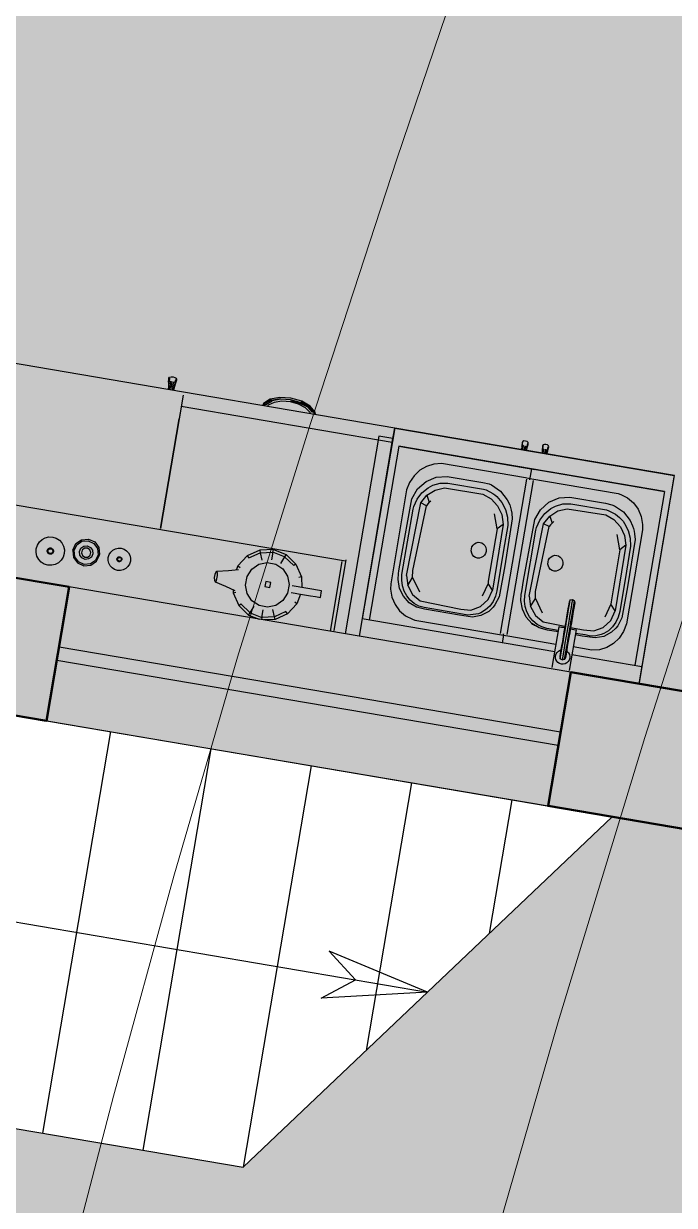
# Model space of a CAD drawing. Header units: millimetres. Extents: x 474337 to 1180020, y 4124662 to 4776603.
# Drawn here: x 772095 to 774013, y 4373816 to 4377299 of the extents above; entities that cross this region are included whole.
import ezdxf

# ---------------------------------------------------------------- set-up
doc = ezdxf.new("R2010")
doc.units = ezdxf.units.MM
doc.layers.add('(031) Горизонтали', color=42, linetype='Continuous')

# ---------------------------------------------------------------- blocks, each defined once
blk = doc.blocks.new('io87po8otjtrio')
at = {"color": 7, "lineweight": 50}
for p, q in [((5660452.5, 906416), (5664309.3, 900574)), ((5663011.3, 901814.2), (5663975.5, 900353.6)), ((5663975.5, 900353.6), (5664309.3, 900574)), ((5664802, 899101.8), (5665135.8, 899322.2)), ((5665135.8, 899322.2), (5666182.5, 897736.8)), ((5664802, 899101.8), (5665628.3, 897850.2))]:
    blk.add_line(p, q, dxfattribs=at)
at = {"color": 7}
for p, q in [((5663268, 904330), (5665747.3, 900574.6)), ((5662796, 903955.6), (5665494.3, 899868.4)), ((5664415, 900414), (5665416.7, 901075.3)), ((5664580.3, 900163.6), (5665582, 900825)), ((5664745.6, 899913.3), (5665747.3, 900574.6)), ((5665241.4, 899162.2), (5665747.3, 900574.6)), ((5664910.9, 899662.9), (5665578.6, 900103.8)), ((5665076.1, 899412.6), (5665410, 899633)), ((5665135.8, 899322.2), (5664802, 899101.8))]:
    blk.add_line(p, q, dxfattribs=at)
for p, q in [((5664309.3, 900574), (5665135.8, 899322.2)), ((5664234.9, 899577.5), (5663655, 900455.8)), ((5664124.6, 900452.1), (5664951, 899200.3)), ((5664158, 900474.1), (5664984.4, 899222.3)), ((5663818.7, 900380.6), (5663815.2, 900370.4)), ((5663824.7, 900389.6), (5663818.7, 900380.6)), ((5663833.2, 900397), (5663824.7, 900389.6)), ((5663843.4, 900401.9), (5663833.2, 900397)), ((5663854.1, 900403.9), (5663843.4, 900401.9)), ((5663864.8, 900403.1), (5663854.1, 900403.9)), ((5663874.9, 900399.6), (5663864.8, 900403.1)), ((5663884, 900393.6), (5663874.9, 900399.6)), ((5663891.4, 900385.1), (5663884, 900393.6)), ((5663896.3, 900375), (5663891.4, 900385.1)), ((5663815.2, 900370.4), (5663814.4, 900359.7)), ((5663814.4, 900359.7), (5663816.4, 900349)), ((5663816.4, 900349), (5663821.3, 900338.8)), ((5663847.3, 900363.8), (5663847.1, 900361.5)), ((5663847.1, 900361.5), (5663847.5, 900359.1)), ((5663848, 900366.1), (5663847.3, 900363.8)), ((5663847.5, 900359.1), (5663848.6, 900356.9)), ((5663848, 900363.7), (5663847.8, 900361.5)), ((5663847.8, 900361.5), (5663848.2, 900359.3)), ((5663849.4, 900368.1), (5663848, 900366.1)), ((5663848.7, 900365.7), (5663848, 900363.7)), ((5663848.2, 900359.3), (5663849.2, 900357.3)), ((5663848.6, 900356.9), (5663850.3, 900355)), ((5663849.9, 900367.6), (5663848.7, 900365.7)), ((5663849.2, 900357.3), (5663850.7, 900355.5)), ((5663851.3, 900369.7), (5663849.4, 900368.1)), ((5663849.7, 900363), (5663849.5, 900361.2)), ((5663849.5, 900361.2), (5663849.9, 900359.5)), ((5663850.3, 900364.7), (5663849.7, 900363)), ((5663851.7, 900369.1), (5663849.9, 900367.6)), ((5663849.9, 900359.5), (5663850.7, 900357.8)), ((5663851.3, 900366.3), (5663850.3, 900364.7)), ((5663850.3, 900355), (5663852.3, 900353.7)), ((5663850.7, 900357.8), (5663851.9, 900356.3)), ((5663850.7, 900355.5), (5663852.6, 900354.3)), ((5663853.5, 900370.8), (5663851.3, 900369.7)), ((5663852.7, 900367.5), (5663851.3, 900366.3)), ((5663853.7, 900370.1), (5663851.7, 900369.1)), ((5663851.9, 900356.3), (5663853.5, 900355.3)), ((5663852.3, 900353.7), (5663854.5, 900352.9)), ((5663852.6, 900354.3), (5663854.6, 900353.6)), ((5663854.4, 900368.3), (5663852.7, 900367.5)), ((5663855.9, 900371.2), (5663853.5, 900370.8)), ((5663853.5, 900355.3), (5663855.2, 900354.7)), ((5663855.9, 900370.5), (5663853.7, 900370.1)), ((5663856.2, 900368.7), (5663854.4, 900368.3)), ((5663854.5, 900352.9), (5663856.9, 900352.7)), ((5663854.6, 900353.6), (5663856.8, 900353.4)), ((5663855.2, 900354.7), (5663857, 900354.6)), ((5663858.2, 900371), (5663855.9, 900371.2)), ((5663858.1, 900370.3), (5663855.9, 900370.5)), ((5663858, 900368.5), (5663856.2, 900368.7)), ((5663856.8, 900353.4), (5663859, 900353.8)), ((5663856.9, 900352.7), (5663859.2, 900353.1)), ((5663857, 900354.6), (5663858.8, 900354.9)), ((5663859.7, 900367.9), (5663858, 900368.5)), ((5663860.1, 900369.6), (5663858.1, 900370.3)), ((5663860.5, 900370.3), (5663858.2, 900371)), ((5663858.8, 900354.9), (5663860.5, 900355.8)), ((5663859, 900353.8), (5663861.1, 900354.8)), ((5663859.2, 900353.1), (5663861.5, 900354.2)), ((5663861.2, 900366.9), (5663859.7, 900367.9)), ((5663862, 900368.4), (5663860.1, 900369.6)), ((5663862.5, 900368.9), (5663860.5, 900370.3)), ((5663860.5, 900355.8), (5663861.9, 900357)), ((5663861.1, 900354.8), (5663862.8, 900356.3)), ((5663862.5, 900365.5), (5663861.2, 900366.9)), ((5663861.5, 900354.2), (5663863.3, 900355.9)), ((5663861.9, 900357), (5663862.9, 900358.5)), ((5663863.5, 900366.7), (5663862, 900368.4)), ((5663864.1, 900367.1), (5663862.5, 900368.9)), ((5663863.3, 900363.8), (5663862.5, 900365.5)), ((5663862.8, 900356.3), (5663864, 900358.2)), ((5663862.9, 900358.5), (5663863.5, 900360.2)), ((5663863.6, 900362), (5663863.3, 900363.8)), ((5663863.3, 900355.9), (5663864.7, 900357.9)), ((5663864.5, 900364.6), (5663863.5, 900366.7)), ((5663863.5, 900360.2), (5663863.6, 900362)), ((5663864, 900358.2), (5663864.7, 900360.3)), ((5663865.2, 900364.8), (5663864.1, 900367.1)), ((5663864.9, 900362.4), (5663864.5, 900364.6)), ((5663864.7, 900360.3), (5663864.9, 900362.4)), ((5663864.7, 900357.9), (5663865.4, 900360.1)), ((5663865.6, 900362.5), (5663865.2, 900364.8)), ((5663865.4, 900360.1), (5663865.6, 900362.5)), ((5663894, 900343.4), (5663897.5, 900353.5)), ((5663898.3, 900364.3), (5663896.3, 900375)), ((5663897.5, 900353.5), (5663898.3, 900364.3)), ((5664802, 899101.8), (5663975.5, 900353.6)), ((5663821.3, 900338.8), (5663828.7, 900330.4)), ((5663828.7, 900330.4), (5663837.8, 900324.3)), ((5663837.8, 900324.3), (5663848, 900320.8)), ((5663848, 900320.8), (5663858.7, 900320)), ((5663858.7, 900320), (5663869.4, 900322)), ((5663869.4, 900322), (5663879.5, 900326.9)), ((5663879.5, 900326.9), (5663888, 900334.3)), ((5663888, 900334.3), (5663894, 900343.4)), ((5663866.7, 900284), (5663862.7, 900264.3)), ((5663880.4, 900299.5), (5663866.7, 900284)), ((5663871.2, 900282.8), (5663867.6, 900265.1)), ((5663883.6, 900296.8), (5663871.2, 900282.8)), ((5663880.6, 900299.2), (5663880.4, 900299.5)), ((5663880.6, 900299.2), (5663881.4, 900300.1)), ((5663881.4, 900300.1), (5663901, 900306.6)), ((5663885.3, 900275.9), (5663883.2, 900265.9)), ((5663901.3, 900302.6), (5663883.6, 900296.8)), ((5663892.2, 900283.7), (5663885.3, 900275.9)), ((5663889.3, 900266.1), (5663891.4, 900274.5)), ((5663891.4, 900274.5), (5663898.1, 900280)), ((5663902.1, 900287), (5663892.2, 900283.7)), ((5663898.1, 900280), (5663906.7, 900280.5)), ((5663901, 900306.6), (5663920.7, 900302.6)), ((5663919, 900299), (5663901.3, 900302.6)), ((5663912.1, 900285), (5663902.1, 900287)), ((5663906.7, 900280.5), (5663914, 900275.9)), ((5663919.9, 900278.1), (5663912.1, 900285)), ((5663914, 900275.9), (5663917.2, 900267.8)), ((5663933, 900286.7), (5663919, 900299)), ((5663923.2, 900268.1), (5663919.9, 900278.1)), ((5663920.7, 900302.6), (5663936.3, 900288.9)), ((5663938.8, 900269), (5663933, 900286.7)), ((5663936.3, 900288.9), (5663942.8, 900269.2)), ((5663586.4, 899813.3), (5663296.4, 900252.5)), ((5663862.7, 900264.3), (5663869.2, 900244.7)), ((5663867.6, 900265.1), (5663873.5, 900247.4)), ((5663869.2, 900244.7), (5663884.7, 900231)), ((5663873.5, 900247.4), (5663887.4, 900235.1)), ((5663883.2, 900265.9), (5663886.5, 900256)), ((5663886.5, 900256), (5663894.4, 900249.1)), ((5663892.5, 900258.1), (5663889.3, 900266.1)), ((5663899.8, 900253.4), (5663892.5, 900258.1)), ((5663894.4, 900249.1), (5663904.3, 900247)), ((5663908.4, 900254), (5663899.8, 900253.4)), ((5663904.3, 900247), (5663914.2, 900250.3)), ((5663915, 900259.5), (5663908.4, 900254)), ((5663914.2, 900250.3), (5663921.2, 900258.2)), ((5663917.2, 900267.8), (5663915, 900259.5)), ((5663921.2, 900258.2), (5663923.2, 900268.1)), ((5663922.9, 900237.3), (5663935.2, 900251.2)), ((5663938.7, 900249.5), (5663925, 900234)), ((5663935.2, 900251.2), (5663938.8, 900269)), ((5663942.8, 900269.2), (5663938.7, 900249.5)), ((5663884.7, 900231), (5663904.4, 900226.9)), ((5663887.4, 900235.1), (5663905.2, 900231.4)), ((5663904.4, 900226.9), (5663924.1, 900233.4)), ((5663905.2, 900231.4), (5663922.9, 900237.3)), ((5663925, 900234), (5663923.9, 900233.6)), ((5663924.1, 900233.4), (5663923.9, 900233.6)), ((5663935.7, 900207.1), (5663931, 900200)), ((5663942.4, 900212.9), (5663935.7, 900207.1)), ((5663950.4, 900216.8), (5663942.4, 900212.9)), ((5663958.8, 900218.3), (5663950.4, 900216.8)), ((5663967.2, 900217.7), (5663958.8, 900218.3)), ((5663975.2, 900215), (5663967.2, 900217.7)), ((5663982.4, 900210.2), (5663975.2, 900215)), ((5663988.2, 900203.5), (5663982.4, 900210.2)), ((5663928.3, 900192), (5663927.6, 900183.5)), ((5663927.6, 900183.5), (5663929.2, 900175.1)), ((5663931, 900200), (5663928.3, 900192)), ((5663929.2, 900175.1), (5663933, 900167.1)), ((5663953.5, 900186.8), (5663953.3, 900184.9)), ((5663953.3, 900184.9), (5663953.7, 900183.1)), ((5663954.1, 900188.6), (5663953.5, 900186.8)), ((5663953.7, 900183.1), (5663954.5, 900181.3)), ((5663954, 900186.7), (5663953.9, 900185)), ((5663953.9, 900185), (5663954.2, 900183.2)), ((5663954.6, 900188.3), (5663954, 900186.7)), ((5663955.1, 900190.1), (5663954.1, 900188.6)), ((5663954.2, 900183.2), (5663955, 900181.6)), ((5663954.5, 900181.3), (5663955.8, 900179.8)), ((5663955.5, 900189.8), (5663954.6, 900188.3)), ((5663955, 900181.6), (5663956.2, 900180.3)), ((5663956.6, 900191.4), (5663955.1, 900190.1)), ((5663955.4, 900186.2), (5663955.2, 900184.8)), ((5663955.2, 900184.8), (5663955.5, 900183.3)), ((5663955.8, 900187.5), (5663955.4, 900186.2)), ((5663956.9, 900190.9), (5663955.5, 900189.8)), ((5663955.5, 900183.3), (5663956.2, 900182)), ((5663956.6, 900188.7), (5663955.8, 900187.5)), ((5663955.8, 900179.8), (5663957.4, 900178.8)), ((5663956.2, 900182), (5663957.1, 900180.9)), ((5663956.2, 900180.3), (5663957.6, 900179.3)), ((5663958.3, 900192.3), (5663956.6, 900191.4)), ((5663957.7, 900189.7), (5663956.6, 900188.7)), ((5663958.5, 900191.7), (5663956.9, 900190.9)), ((5663957.1, 900180.9), (5663958.3, 900180.1)), ((5663957.4, 900178.8), (5663959.1, 900178.2)), ((5663957.6, 900179.3), (5663959.3, 900178.7)), ((5663959.1, 900190.3), (5663957.7, 900189.7)), ((5663960.2, 900192.6), (5663958.3, 900192.3)), ((5663958.3, 900180.1), (5663959.7, 900179.6)), ((5663960.2, 900192), (5663958.5, 900191.7)), ((5663960.5, 900190.6), (5663959.1, 900190.3)), ((5663959.1, 900178.2), (5663961, 900178)), ((5663959.3, 900178.7), (5663961, 900178.6)), ((5663959.7, 900179.6), (5663961.1, 900179.5)), ((5663962.1, 900192.5), (5663960.2, 900192.6)), ((5663962, 900191.9), (5663960.2, 900192)), ((5663961.9, 900190.5), (5663960.5, 900190.6)), ((5663961, 900178.6), (5663962.7, 900178.9)), ((5663961, 900178), (5663962.9, 900178.4)), ((5663961.1, 900179.5), (5663962.5, 900179.8)), ((5663963.2, 900190), (5663961.9, 900190.5)), ((5663963.6, 900191.4), (5663962, 900191.9)), ((5663963.8, 900191.9), (5663962.1, 900192.5)), ((5663962.5, 900179.8), (5663963.8, 900180.4)), ((5663962.7, 900178.9), (5663964.3, 900179.7)), ((5663962.9, 900178.4), (5663964.6, 900179.2)), ((5663964.4, 900189.2), (5663963.2, 900190)), ((5663965, 900190.4), (5663963.6, 900191.4)), ((5663965.4, 900190.8), (5663963.8, 900191.9)), ((5663963.8, 900180.4), (5663965, 900181.4)), ((5663964.3, 900179.7), (5663965.7, 900180.9)), ((5663965.4, 900188.1), (5663964.4, 900189.2)), ((5663964.6, 900179.2), (5663966.1, 900180.5)), ((5663966.2, 900189), (5663965, 900190.4)), ((5663965, 900181.4), (5663965.8, 900182.6)), ((5663966.7, 900189.3), (5663965.4, 900190.8)), ((5663966.1, 900186.8), (5663965.4, 900188.1)), ((5663965.7, 900180.9), (5663966.6, 900182.4)), ((5663965.8, 900182.6), (5663966.2, 900184)), ((5663966.3, 900185.4), (5663966.1, 900186.8)), ((5663966.1, 900180.5), (5663967.2, 900182.1)), ((5663967, 900187.4), (5663966.2, 900189)), ((5663966.2, 900184), (5663966.3, 900185.4)), ((5663966.6, 900182.4), (5663967.2, 900184)), ((5663967.5, 900187.6), (5663966.7, 900189.3)), ((5663967.3, 900185.7), (5663967, 900187.4)), ((5663967.2, 900184), (5663967.3, 900185.7)), ((5663967.2, 900182.1), (5663967.8, 900183.9)), ((5663967.9, 900185.7), (5663967.5, 900187.6)), ((5663967.8, 900183.9), (5663967.9, 900185.7)), ((5663985.5, 900163.6), (5663990.2, 900170.7)), ((5663992, 900195.6), (5663988.2, 900203.5)), ((5663990.2, 900170.7), (5663993, 900178.7)), ((5663993.6, 900187.1), (5663992, 900195.6)), ((5663993, 900178.7), (5663993.6, 900187.1)), ((5663933, 900167.1), (5663938.9, 900160.5)), ((5663938.9, 900160.5), (5663946, 900155.7)), ((5663946, 900155.7), (5663954, 900153)), ((5663954, 900153), (5663962.4, 900152.3)), ((5663962.4, 900152.3), (5663970.8, 900153.9)), ((5663970.8, 900153.9), (5663978.8, 900157.8)), ((5663978.8, 900157.8), (5663985.5, 900163.6)), ((5663594.1, 899818), (5663926.6, 900037.5)), ((5663613.8, 899831), (5663926.6, 900037.5)), ((5663926.6, 900037.5), (5663653.3, 899857.1)), ((5664109.9, 899936.7), (5664110.4, 899940.1)), ((5664114.1, 899936.7), (5664109.9, 899936.7)), ((5664121.1, 899904.8), (5664109.9, 899936.7)), ((5664110.4, 899940.1), (5664115.3, 899945.8)), ((5664121.4, 899940.1), (5664114.1, 899936.7)), ((5664115.3, 899945.8), (5664123, 899951.1)), ((5664129.1, 899945.3), (5664121.4, 899940.1)), ((5664123, 899951.1), (5664130.5, 899954.1)), ((5664134.3, 899950.5), (5664129.1, 899945.3)), ((5664130.5, 899954.1), (5664134.9, 899953.8)), ((5664134.9, 899953.8), (5664134.3, 899950.5)), ((5664134.9, 899953.8), (5664159.4, 899931.5)), ((5664159.4, 899931.5), (5664182.1, 899910.6)), ((5664131.2, 899876.7), (5664121.1, 899904.8)), ((5664177.9, 899914.5), (5664186.7, 899918.1)), ((5664186.7, 899918.1), (5664227.5, 899918.2)), ((5664186.7, 899918.1), (5664188.1, 899910.4)), ((5664227.5, 899918.2), (5664225.8, 899910.5)), ((5664225.8, 899910.5), (5664260.4, 899896.3)), ((5664227.5, 899918.2), (5664264.9, 899902.9)), ((5664260.4, 899896.3), (5664247.6, 899877.6)), ((5664264.9, 899902.9), (5664260.4, 899896.3)), ((5664260.4, 899896.3), (5664286.7, 899870)), ((5664264.9, 899902.9), (5664288.4, 899879.3)), ((5663653.3, 899857.1), (5663653.3, 899857.1)), ((5664103.3, 899836.3), (5664119.5, 899873.7)), ((5664119.5, 899873.7), (5664128.9, 899883)), ((5664119.5, 899873.7), (5664126, 899869.4)), ((5664159, 899861), (5664145, 899839.7)), ((5664180.1, 899875.6), (5664159, 899861)), ((5664205.1, 899881.2), (5664180.1, 899875.6)), ((5664230.1, 899876.9), (5664205.1, 899881.2)), ((5664251.4, 899863.4), (5664230.1, 899876.9)), ((5664265.7, 899842.7), (5664251.4, 899863.4)), ((5664286.7, 899870), (5664267.7, 899857.4)), ((5664286.7, 899870), (5664292.2, 899873.6)), ((5664300.6, 899835.5), (5664286.7, 899870)), ((5664308.4, 899837), (5664296, 899867.9)), ((5663530.7, 899836.1), (5663529.2, 899833.3)), ((5663529.2, 899833.3), (5663529.8, 899828.6)), ((5663529.8, 899828.6), (5663532.3, 899823.4)), ((5663533.4, 899837.5), (5663530.7, 899836.1)), ((5663532.2, 899834.9), (5663540.6, 899839.5)), ((5663532.3, 899823.4), (5663536.1, 899819)), ((5663541.3, 899841.6), (5663533.4, 899837.5)), ((5663553.2, 899846.2), (5663540.6, 899839.5)), ((5663540.6, 899839.5), (5663541.3, 899841.6)), ((5663540.6, 899839.5), (5663541.6, 899835.7)), ((5663541.3, 899841.6), (5663553.2, 899847.7)), ((5663541.6, 899835.7), (5663554.5, 899843.2)), ((5663550.4, 899824.7), (5663542.9, 899818.7)), ((5663556.7, 899839.5), (5663544, 899831.1)), ((5663545.8, 899818.8), (5663552.7, 899824.5)), ((5663559.3, 899835.9), (5663547.3, 899827.1)), ((5663547.3, 899827.1), (5663550.4, 899824.7)), ((5663550.4, 899824.7), (5663561.5, 899833.6)), ((5663552.7, 899824.5), (5663550.4, 899824.7)), ((5663552.7, 899824.5), (5663562.9, 899833.1)), ((5663553.2, 899847.7), (5663561.2, 899851.5)), ((5663553.2, 899846.2), (5663561.8, 899850.6)), ((5663553.2, 899847.7), (5663553.2, 899846.2)), ((5663554.5, 899843.2), (5663553.2, 899846.2)), ((5663563.3, 899848.3), (5663554.5, 899843.2)), ((5663554.5, 899843.2), (5663556.7, 899839.5)), ((5663565.3, 899845.2), (5663556.7, 899839.5)), ((5663556.7, 899839.5), (5663559.3, 899835.9)), ((5663559.3, 899835.9), (5663567.4, 899842.1)), ((5663561.5, 899833.6), (5663559.3, 899835.9)), ((5663561.5, 899833.6), (5663568.9, 899839.8)), ((5663562.9, 899833.1), (5663561.5, 899833.6)), ((5663562.9, 899833.1), (5663569.5, 899838.9)), ((5663621.5, 899836.5), (5663969.3, 899309.7)), ((5664102.7, 899795.8), (5664103.3, 899836.3)), ((5664103.3, 899836.3), (5664111.1, 899834.7)), ((5664111.1, 899834.7), (5664110.5, 899797.3)), ((5664145, 899839.7), (5664140.2, 899814.7)), ((5664194.7, 899817), (5664207.4, 899825.4)), ((5664207.4, 899825.4), (5664215.7, 899812.9)), ((5664270.9, 899818.1), (5664265.7, 899842.7)), ((5664300.6, 899835.5), (5664278.3, 899831)), ((5664300, 899798.1), (5664300.6, 899835.5)), ((5664308.4, 899837), (5664300.6, 899835.5)), ((5664307.8, 899796.5), (5664308.4, 899837)), ((5663536.1, 899819), (5663540.2, 899816.6)), ((5663540.2, 899816.6), (5663543.4, 899816.9)), ((5663543.4, 899816.9), (5663545.8, 899818.8)), ((5663934.2, 899286.5), (5663586.4, 899813.3)), ((5664102.7, 899795.8), (5664110.5, 899797.3)), ((5664117.8, 899758.4), (5664102.7, 899795.8)), ((5664110.5, 899797.3), (5664132.8, 899801.8)), ((5664110.5, 899797.3), (5664124.4, 899762.8)), ((5664140.2, 899814.7), (5664145.4, 899790.1)), ((5664145.4, 899790.1), (5664159.7, 899769.4)), ((5664203, 899804.6), (5664194.7, 899817)), ((5664215.7, 899812.9), (5664203, 899804.6)), ((5664252.1, 899771.8), (5664266.1, 899793.1)), ((5664266.1, 899793.1), (5664270.9, 899818.1)), ((5664291.7, 899759.1), (5664307.8, 899796.5)), ((5664307.8, 899796.5), (5664300, 899798.1)), ((5664124.4, 899762.8), (5664117.8, 899758.4)), ((5664117.8, 899758.4), (5664146.2, 899729.9)), ((5664124.4, 899762.8), (5664143.5, 899775.4)), ((5664150.7, 899736.5), (5664124.4, 899762.8)), ((5664150.7, 899736.5), (5664163.6, 899755.2)), ((5664159.7, 899769.4), (5664181, 899755.9)), ((5664181, 899755.9), (5664206, 899751.6)), ((5664206, 899751.6), (5664231, 899757.2)), ((5664231, 899757.2), (5664252.1, 899771.8)), ((5664254.1, 899761.6), (5664257.9, 899755.9)), ((5664257.9, 899755.9), (5664260.9, 899751.4)), ((5664269.9, 899737.7), (5664291.7, 899759.1)), ((5664291.7, 899759.1), (5664285.1, 899763.4)), ((5664146.2, 899729.9), (5664150.7, 899736.5)), ((5664146.2, 899729.9), (5664183.7, 899714.6)), ((5664185.3, 899722.3), (5664150.7, 899736.5)), ((5664183.7, 899714.6), (5664185.3, 899722.3)), ((5664224.5, 899714.7), (5664223, 899722.5)), ((5664224.5, 899714.7), (5664253.8, 899726.8)), ((5664286.2, 899677.7), (5664238, 899750.7)), ((5664260.9, 899751.4), (5664266.5, 899742.9)), ((5664266.5, 899742.9), (5664276.4, 899727.9)), ((5664276.4, 899727.9), (5664286.3, 899712.8)), ((5664183.7, 899714.6), (5664224.5, 899714.7)), ((5664405.8, 899701.5), (5664231.8, 899586.6)), ((5664408, 899690.4), (5664232.3, 899574.4)), ((5664302.5, 899688.4), (5664286.2, 899677.7)), ((5664286.3, 899712.8), (5664294.6, 899700.2)), ((5664294.6, 899700.2), (5664300.1, 899691.9)), ((5664300.1, 899691.9), (5664302.5, 899688.4)), ((5664407.3, 899691.4), (5664408, 899690.4)), ((5663937.4, 899339), (5664430.2, 899664.4)), ((5663711.8, 899611.1), (5663716.5, 899616.3)), ((5663717, 899615.5), (5663712.5, 899610.5)), ((5663714.5, 899608.6), (5663718.4, 899613.3)), ((5664453.4, 899629.3), (5663960.6, 899303.9)), ((5663708.6, 899588.5), (5663711.8, 899611.1)), ((5663714.9, 899560), (5663708.6, 899588.5)), ((5663712.5, 899610.5), (5663709.4, 899588)), ((5663709.4, 899588), (5663711.9, 899586.7)), ((5663711.8, 899611.1), (5663712.5, 899610.5)), ((5663711.9, 899586.7), (5663714.5, 899608.6)), ((5663715.1, 899585), (5663711.9, 899586.7)), ((5663711.9, 899586.7), (5663718.1, 899559.8)), ((5663712.5, 899610.5), (5663714.5, 899608.6)), ((5663714.5, 899608.6), (5663717.2, 899606)), ((5663717.2, 899606), (5663715.1, 899585)), ((5663721.3, 899559.6), (5663715.1, 899585)), ((5663721.7, 899581.4), (5663722.5, 899600.8)), ((5663727.6, 899559.1), (5663721.7, 899581.4)), ((5663722.5, 899600.8), (5663724.5, 899604.2)), ((5663933.8, 899286.3), (5664410.6, 899601)), ((5663988.5, 899297.1), (5664422.2, 899583.4)), ((5664727.7, 899120.8), (5664410.6, 899601)), ((5663730, 899530.6), (5663714.9, 899560)), ((5663734.6, 899533.7), (5663721.3, 899559.6)), ((5663739.3, 899536.8), (5663727.6, 899559.1)), ((5663751.1, 899505.2), (5663730, 899530.6)), ((5663753.2, 899511.2), (5663734.6, 899533.7)), ((5663737, 899535.3), (5663754.2, 899514.3)), ((5663755.3, 899517.3), (5663739.3, 899536.8)), ((5663752.2, 899508.2), (5663774.5, 899491.9)), ((5663753.2, 899511.2), (5663754.2, 899514.3)), ((5663774.1, 899495.6), (5663753.2, 899511.2)), ((5663754.2, 899514.3), (5663755, 899516.5)), ((5663754.2, 899514.3), (5663774.1, 899495.6)), ((5663773.5, 899503.1), (5663755.3, 899517.3)), ((5663774.8, 899488.2), (5663751.1, 899505.2)), ((5663791.6, 899496.2), (5663773.5, 899503.1)), ((5663774.1, 899495.6), (5663774.5, 899491.9)), ((5663794.2, 899489.2), (5663774.1, 899495.6)), ((5663774.5, 899491.9), (5663774.7, 899489.2)), ((5663774.5, 899491.9), (5663795.6, 899485.8)), ((5663774.7, 899489.2), (5663796.5, 899483.2)), ((5663796.9, 899482.3), (5663774.8, 899488.2)), ((5663795.4, 899496.7), (5663791.6, 899496.2)), ((5663795.6, 899485.8), (5663794.2, 899489.2)), ((5663795.6, 899485.8), (5663801.5, 899487.5)), ((5663796.5, 899483.2), (5663795.6, 899485.8)), ((5663796.5, 899483.2), (5663802.9, 899485.3)), ((5663796.9, 899482.3), (5663796.5, 899483.2)), ((5663803.5, 899484.5), (5663796.9, 899482.3)), ((5664115.3, 899327.9), (5664349.5, 899482.5)), ((5664349.5, 899482.5), (5664364, 899489.2)), ((5664364, 899489.2), (5664387, 899494.9)), ((5664387, 899494.9), (5664410.5, 899495.4)), ((5664410.5, 899495.4), (5664433.2, 899490.5)), ((5664433.2, 899490.5), (5664453.8, 899480.6)), ((5664453.8, 899480.6), (5664471.2, 899466.1)), ((5664338.1, 899441.1), (5664175.2, 899333.4)), ((5664323.9, 899444.8), (5664296.3, 899426.6)), ((5664331.2, 899449.8), (5664323.9, 899444.8)), ((5664347, 899457.6), (5664331.2, 899449.8)), ((5664352.9, 899448.5), (5664338.1, 899441.1)), ((5664372.4, 899463.8), (5664347, 899457.6)), ((5664368.6, 899453.1), (5664352.9, 899448.5)), ((5664385, 899454.8), (5664368.6, 899453.1)), ((5664398.2, 899463), (5664372.4, 899463.8)), ((5664401.1, 899453.5), (5664385, 899454.8)), ((5664422.4, 899455.1), (5664398.2, 899463)), ((5664416.5, 899449.3), (5664401.1, 899453.5)), ((5664430.8, 899442.3), (5664416.5, 899449.3)), ((5664443, 899440.9), (5664422.4, 899455.1)), ((5664443.2, 899432.7), (5664430.8, 899442.3)), ((5664458.4, 899421.3), (5664443, 899440.9)), ((5664471.2, 899466.1), (5664476.2, 899460.4)), ((5664476.2, 899460.4), (5664622, 899239.5)), ((5664296.3, 899426.6), (5664145.3, 899324.2)), ((5664345.7, 899429.9), (5664167.2, 899305.4)), ((5664340.2, 899407.5), (5664181.7, 899293.2)), ((5664359, 899415.9), (5664340.2, 899407.5)), ((5664345.7, 899429.9), (5664374.9, 899438.4)), ((5664374.9, 899438.4), (5664359, 899415.9)), ((5664359, 899415.9), (5664405.6, 899414.4)), ((5664374.9, 899438.4), (5664404.7, 899436.1)), ((5664404.7, 899436.1), (5664430.9, 899423.1)), ((5664430.9, 899423.1), (5664501.2, 899323.7)), ((5664453.5, 899420.9), (5664443.2, 899432.7)), ((5664516.6, 899325.2), (5664453.5, 899420.9)), ((5664515.9, 899334.3), (5664458.4, 899421.3)), ((5663960.6, 899303.9), (5663937.4, 899339)), ((5664536.6, 899301.5), (5664515.9, 899334.3)), ((5663969.3, 899309.7), (5663934.2, 899286.5)), ((5664086, 899291.1), (5664098.6, 899311)), ((5664098.6, 899311), (5664115.3, 899327.9)), ((5664145.3, 899324.2), (5664125.5, 899296.9)), ((5664152.7, 899310.8), (5664141.1, 899290)), ((5664168.9, 899328.4), (5664152.7, 899310.8)), ((5664167.2, 899305.4), (5664154, 899279.3)), ((5664181.7, 899293.2), (5664167.2, 899305.4)), ((5664175.2, 899333.4), (5664168.9, 899328.4)), ((5664501.2, 899323.7), (5664515.6, 899297.3)), ((5664525.7, 899312.1), (5664516.6, 899325.2)), ((5664534.6, 899281.6), (5664525.7, 899312.1)), ((5664542.4, 899276.7), (5664536.6, 899301.5)), ((5664395, 898588.5), (5663931.1, 899291.1)), ((5663934.2, 899286.5), (5664394.8, 898588.8)), ((5664207.3, 898965.7), (5663988.5, 899297.1)), ((5663988.5, 899297.1), (5664212.7, 898957.4)), ((5664075.4, 899246.4), (5664078.1, 899269.2)), ((5664078.1, 899269.2), (5664086, 899291.1)), ((5664125.5, 899296.9), (5664115.3, 899265.3)), ((5664115.3, 899265.3), (5664115.8, 899232.7)), ((5664134.8, 899267.5), (5664133.8, 899252)), ((5664141.1, 899290), (5664134.8, 899267.5)), ((5664154, 899279.3), (5664149.7, 899251)), ((5664154, 899279.3), (5664175.7, 899281.4)), ((5664175.7, 899281.4), (5664173.5, 899275.2)), ((5664175.7, 899281.4), (5664178.5, 899287.4)), ((5664178.5, 899287.4), (5664181.7, 899293.2)), ((5664517.9, 899267.6), (5664508, 899238.8)), ((5664515.6, 899297.3), (5664517.9, 899267.6)), ((5664532.7, 899257.3), (5664534.8, 899273.4)), ((5664534.8, 899273.4), (5664534.6, 899281.6)), ((5664540.4, 899250.9), (5664542.4, 899276.7)), ((5664078, 899223.8), (5664075.4, 899246.4)), ((5664115.8, 899232.7), (5664126.9, 899202.5)), ((5664133.8, 899252), (5664137, 899229.3)), ((5664149.7, 899251), (5664154.8, 899223.3)), ((5664229.1, 898992), (5664613.7, 899245.9)), ((5664464.5, 899219.4), (5664491.8, 899250.6)), ((5664508, 899238.8), (5664487.6, 899215.5)), ((5664518.9, 899227.3), (5664527.3, 899241.7)), ((5664527.3, 899241.7), (5664532.7, 899257.3)), ((5664530.6, 899226.5), (5664534.7, 899234.4)), ((5664534.7, 899234.4), (5664540.4, 899250.9)), ((5664618.9, 899238), (5664621.8, 899239.9)), ((5664622, 899239.5), (5664619.1, 899237.6)), ((5664621.8, 899239.9), (5664629.3, 899228.6)), ((5664622, 899239.5), (5664641, 899252.1)), ((5664085.8, 899202.7), (5664078, 899223.8)), ((5664224.2, 898993.2), (5664085.8, 899202.7)), ((5664126.9, 899202.5), (5664185.6, 899113.7)), ((5664137, 899229.3), (5664145.8, 899208.4)), ((5664145.8, 899208.4), (5664204.6, 899119.2)), ((5664154.8, 899223.3), (5664217.2, 899127)), ((5664240, 898975.4), (5664624.6, 899229.4)), ((5664323.2, 899108.5), (5664487.6, 899215.5)), ((5664328.1, 899130), (5664458.3, 899215.9)), ((5664341.2, 899208.9), (5664340.6, 899203.1)), ((5664340.6, 899203.1), (5664341.6, 899197.3)), ((5664343.3, 899214.5), (5664341.2, 899208.9)), ((5664341.6, 899197.3), (5664344.1, 899192.1)), ((5664346.8, 899219.5), (5664343.3, 899214.5)), ((5664351.5, 899223.5), (5664346.8, 899219.5)), ((5664356.9, 899226.2), (5664351.5, 899223.5)), ((5664362.9, 899227.4), (5664356.9, 899226.2)), ((5664368.8, 899227.2), (5664362.9, 899227.4)), ((5664374.5, 899225.4), (5664368.8, 899227.2)), ((5664379.4, 899222.3), (5664374.5, 899225.4)), ((5664383.2, 899217.9), (5664379.4, 899222.3)), ((5664380.4, 899190.6), (5664383.9, 899195.5)), ((5664385.7, 899212.7), (5664383.2, 899217.9)), ((5664383.9, 899195.5), (5664386.1, 899201.1)), ((5664386.6, 899207), (5664385.7, 899212.7)), ((5664386.1, 899201.1), (5664386.6, 899207)), ((5664393.4, 899138.2), (5664494.5, 899204.3)), ((5664436.8, 899153.7), (5664514, 899205.6)), ((5664458.3, 899215.9), (5664464.5, 899219.4)), ((5664487.6, 899215.5), (5664464.5, 899219.4)), ((5664494.5, 899204.3), (5664507.8, 899214.7)), ((5664507.8, 899214.7), (5664518.9, 899227.3)), ((5664514, 899205.6), (5664530.6, 899226.5)), ((5664629.3, 899228.6), (5664708.7, 899108.3)), ((5664344.1, 899192.1), (5664347.9, 899187.8)), ((5664347.9, 899187.8), (5664352.8, 899184.6)), ((5664352.8, 899184.6), (5664358.4, 899182.9)), ((5664358.4, 899182.9), (5664364.4, 899182.6)), ((5664364.4, 899182.6), (5664370.3, 899183.9)), ((5664370.3, 899183.9), (5664375.8, 899186.6)), ((5664375.8, 899186.6), (5664380.4, 899190.6)), ((5664217.2, 899127), (5664239.6, 899110.5)), ((5664328.1, 899130), (5664283.8, 899119.5)), ((5664318.7, 899077.1), (5664436.8, 899153.7)), ((5664323.2, 899108.5), (5664328.1, 899130)), ((5664331.2, 899097.2), (5664393.4, 899138.2)), ((5664540.4, 899134.6), (5664377.5, 899026.9)), ((5664526.3, 899138.3), (5664498.7, 899120.1)), ((5664533.6, 899143.3), (5664526.3, 899138.3)), ((5664549.3, 899151.1), (5664533.6, 899143.3)), ((5664555.2, 899142), (5664540.4, 899134.6)), ((5664548.1, 899123.4), (5664577.2, 899131.9)), ((5664574.7, 899157.3), (5664549.3, 899151.1)), ((5664571, 899146.6), (5664555.2, 899142)), ((5664577.2, 899131.9), (5664561.4, 899109.4)), ((5664587.3, 899148.3), (5664571, 899146.6)), ((5664600.5, 899156.5), (5664574.7, 899157.3)), ((5664577.2, 899131.9), (5664607, 899129.6)), ((5664603.4, 899147), (5664587.3, 899148.3)), ((5664624.7, 899148.6), (5664600.5, 899156.5)), ((5664618.9, 899142.8), (5664603.4, 899147)), ((5664607, 899129.6), (5664633.3, 899116.6)), ((5664633.1, 899135.8), (5664618.9, 899142.8)), ((5664623.2, 899149.1), (5664625.5, 899149.3)), ((5664625.5, 899149.3), (5664624, 899148.9)), ((5664645.3, 899134.4), (5664624.7, 899148.6)), ((5664625.5, 899149.3), (5664626.6, 899148.5)), ((5664626.6, 899148.5), (5664630.8, 899145.4)), ((5664630.8, 899145.4), (5664631.8, 899144.4)), ((5664635, 899141.5), (5664631.8, 899144.4)), ((5664631.8, 899144.4), (5664633.9, 899142.6)), ((5664645.6, 899126.2), (5664633.1, 899135.8)), ((5664633.9, 899142.6), (5664635, 899141.5)), ((5664660.7, 899114.8), (5664645.3, 899134.4)), ((5664655.9, 899114.4), (5664645.6, 899126.2)), ((5664666, 899080), (5664767.4, 899147)), ((5664744.7, 899126.1), (5664739.7, 899123.6)), ((5664750.2, 899127.1), (5664744.7, 899126.1)), ((5664755.8, 899126.7), (5664750.2, 899127.1)), ((5664761.1, 899124.9), (5664755.8, 899126.7)), ((5664185.6, 899113.7), (5664197.2, 899098.3)), ((5664197.2, 899098.3), (5664203, 899092.8)), ((5664203, 899092.8), (5664230.2, 899075.9)), ((5664204.6, 899119.2), (5664209.7, 899113.7)), ((5664209.7, 899113.7), (5664227.2, 899099.6)), ((5664227.2, 899099.6), (5664233.8, 899095.9)), ((5664233.8, 899095.9), (5664240.7, 899092.6)), ((5664239.6, 899110.5), (5664266.3, 899101.5)), ((5664240.7, 899092.6), (5664247.8, 899089.9)), ((5664266.3, 899101.5), (5664295.1, 899100.8)), ((5664295.1, 899100.8), (5664323.2, 899108.5)), ((5664309.1, 899088.5), (5664331.2, 899097.2)), ((5664498.7, 899120.1), (5664347.6, 899017.7)), ((5664548.1, 899123.4), (5664369.6, 898998.9)), ((5664542.5, 899101), (5664384.1, 898986.7)), ((5664561.4, 899109.4), (5664542.5, 899101)), ((5664561.4, 899109.4), (5664608, 899107.9)), ((5664633.3, 899116.6), (5664671.2, 899062.9)), ((5664674.7, 899085.8), (5664655.9, 899114.4)), ((5664678.3, 899088.2), (5664660.7, 899114.8)), ((5664694.2, 899037.2), (5664795.6, 899104.2)), ((5664709, 899087.9), (5664719.7, 899095)), ((5664724.1, 899094.9), (5664712.6, 899087.3)), ((5664716.9, 899082.9), (5664728.7, 899090.7)), ((5664719.7, 899095), (5664729, 899101.2)), ((5664734.1, 899101.5), (5664724.1, 899094.9)), ((5664728.7, 899090.7), (5664739, 899097.5)), ((5664729, 899101.2), (5664746.8, 899112.9)), ((5664730.6, 899110.1), (5664730.2, 899104.5)), ((5664730.2, 899104.5), (5664730.6, 899102.2)), ((5664732.4, 899115.3), (5664730.6, 899110.1)), ((5664730.8, 899084.8), (5664740.8, 899091.4)), ((5664735.5, 899120), (5664732.4, 899115.3)), ((5664753.2, 899114.1), (5664734.1, 899101.5)), ((5664739.7, 899123.6), (5664735.5, 899120)), ((5664738.4, 899086.9), (5664756.2, 899098.6)), ((5664739, 899097.5), (5664758.6, 899110.5)), ((5664740.8, 899091.4), (5664759.9, 899104.1)), ((5664746.8, 899112.9), (5664753.2, 899114.1)), ((5664746.8, 899112.9), (5664750.1, 899113.5)), ((5664758.6, 899110.5), (5664753.2, 899114.1)), ((5664753.2, 899114.1), (5664755.9, 899112.3)), ((5664756.2, 899098.6), (5664759.9, 899104.1)), ((5664759.9, 899104.1), (5664758.4, 899101.8)), ((5664759.9, 899104.1), (5664758.6, 899110.5)), ((5664758.6, 899110.5), (5664759.3, 899107.1)), ((5664765.7, 899121.8), (5664761.1, 899124.9)), ((5664763.3, 899087.9), (5664767.5, 899091.6)), ((5664769.4, 899117.6), (5664765.7, 899121.8)), ((5664767.5, 899091.6), (5664770.6, 899096.2)), ((5664771.8, 899112.5), (5664769.4, 899117.6)), ((5664770.6, 899096.2), (5664772.5, 899101.5)), ((5664772.9, 899107.1), (5664771.8, 899112.5)), ((5664772.5, 899101.5), (5664772.9, 899107.1)), ((5664230.2, 899075.9), (5664261.7, 899068)), ((5664247.8, 899089.9), (5664255.2, 899087.7)), ((5664255.2, 899087.7), (5664262.7, 899086.1)), ((5664261.7, 899068), (5664278.2, 899067.6)), ((5664262.7, 899086.1), (5664285.9, 899084.7)), ((5664270.1, 899067.8), (5664270.2, 899067.7)), ((5664278.2, 899067.6), (5664286.5, 899068.3)), ((5664285.9, 899084.7), (5664309.1, 899088.5)), ((5664286.5, 899068.3), (5664294.7, 899069.6)), ((5664294.7, 899069.6), (5664302.9, 899071.5)), ((5664302.9, 899071.5), (5664318.7, 899077.1)), ((5664648.2, 899047.8), (5664660, 899055.5)), ((5664660, 899055.5), (5664672.3, 899063.7)), ((5664673.2, 899061.3), (5664660, 899052.5)), ((5664662.7, 899047.1), (5664676.4, 899056.1)), ((5664666.4, 899079.3), (5664666, 899080)), ((5664667.9, 899077.2), (5664666.4, 899079.3)), ((5664670.1, 899073.8), (5664667.9, 899077.2)), ((5664673, 899069.3), (5664670.1, 899073.8)), ((5664672.3, 899063.7), (5664684.9, 899072)), ((5664675.4, 899065.7), (5664673, 899069.3)), ((5664686.8, 899070.2), (5664673.2, 899061.3)), ((5664676.4, 899056.1), (5664690.3, 899065.3)), ((5664679.9, 899051.2), (5664693.4, 899060.1)), ((5664681.8, 899049.4), (5664694.3, 899057.7)), ((5664684.9, 899072), (5664697.3, 899080.2)), ((5664700, 899079), (5664686.8, 899070.2)), ((5664690.3, 899065.3), (5664703.9, 899074.3)), ((5664693.4, 899060.1), (5664706.7, 899068.9)), ((5664694.3, 899057.7), (5664706.7, 899065.9)), ((5664697.3, 899080.2), (5664709, 899087.9)), ((5664712.6, 899087.3), (5664700, 899079)), ((5664703.9, 899074.3), (5664716.9, 899082.9)), ((5664706.7, 899065.9), (5664729.1, 899080.7)), ((5664706.7, 899068.9), (5664719.3, 899077.2)), ((5664719.3, 899077.2), (5664730.8, 899084.8)), ((5664729.1, 899080.7), (5664738.4, 899086.9)), ((5664767.6, 899019), (5664737, 899065.4)), ((5664740, 899087.9), (5664741.9, 899086.6)), ((5664741.9, 899086.6), (5664747.2, 899084.8)), ((5664747.2, 899084.8), (5664752.8, 899084.4)), ((5664752.8, 899084.4), (5664758.3, 899085.5)), ((5664755.9, 899077.9), (5664871.3, 898903.3)), ((5664758.3, 899085.5), (5664763.3, 899087.9)), ((5664371.3, 899021.9), (5664355.1, 899004.3)), ((5664377.5, 899026.9), (5664371.3, 899021.9)), ((5664469.6, 899023.2), (5664467.5, 899017.6)), ((5664473.1, 899028.1), (5664469.6, 899023.2)), ((5664477.8, 899032.1), (5664473.1, 899028.1)), ((5664483.3, 899034.8), (5664477.8, 899032.1)), ((5664489.2, 899036.1), (5664483.3, 899034.8)), ((5664495.2, 899035.8), (5664489.2, 899036.1)), ((5664500.8, 899034.1), (5664495.2, 899035.8)), ((5664505.7, 899030.9), (5664500.8, 899034.1)), ((5664509.5, 899026.6), (5664505.7, 899030.9)), ((5664512, 899021.4), (5664509.5, 899026.6)), ((5664513, 899015.6), (5664512, 899021.4)), ((5664617.8, 899024.6), (5664606.8, 899017.4)), ((5664606.8, 899017.4), (5664610.4, 899022.8)), ((5664610.4, 899022.8), (5664620.7, 899029.6)), ((5664625.9, 899030), (5664617.8, 899024.6)), ((5664619.3, 899018.4), (5664627.7, 899024)), ((5664620.7, 899029.6), (5664628.2, 899034.6)), ((5664647.4, 899044.2), (5664625.9, 899030)), ((5664627.7, 899024), (5664649.8, 899038.5)), ((5664628.2, 899034.6), (5664648.2, 899047.8)), ((5664632.6, 899019.9), (5664654, 899034.1)), ((5664637.7, 899020.3), (5664647, 899026.4)), ((5664647, 899026.4), (5664669.4, 899041.3)), ((5664660, 899052.5), (5664647.4, 899044.2)), ((5664649.8, 899038.5), (5664662.7, 899047.1)), ((5664654, 899034.1), (5664666.6, 899042.4)), ((5664666.6, 899042.4), (5664679.9, 899051.2)), ((5664669.4, 899041.3), (5664681.8, 899049.4)), ((5664681.1, 899049), (5664703.5, 899017.2)), ((5664684.8, 899051.5), (5664693.8, 899037.9)), ((5664693.8, 899037.9), (5664694.2, 899037.2)), ((5664718.9, 899018.7), (5664703, 899043)), ((5664718.2, 899027.8), (5664706.6, 899045.4)), ((5664738.9, 898995), (5664718.2, 899027.8)), ((5664231.7, 898981.8), (5664224.2, 898993.2)), ((5664327.9, 898990.4), (5664317.7, 898958.8)), ((5664347.6, 899017.7), (5664327.9, 898990.4)), ((5664355.1, 899004.3), (5664343.4, 898983.5)), ((5664369.6, 898998.9), (5664356.3, 898972.8)), ((5664384.1, 898986.7), (5664369.6, 898998.9)), ((5664380.8, 898980.9), (5664384.1, 898986.7)), ((5664467.5, 899017.6), (5664466.9, 899011.7)), ((5664466.9, 899011.7), (5664467.9, 899006)), ((5664467.9, 899006), (5664470.4, 899000.8)), ((5664470.4, 899000.8), (5664474.2, 898996.4)), ((5664474.2, 898996.4), (5664479.1, 898993.3)), ((5664479.1, 898993.3), (5664484.7, 898991.5)), ((5664484.7, 898991.5), (5664490.7, 898991.3)), ((5664490.7, 898991.3), (5664496.7, 898992.5)), ((5664496.7, 898992.5), (5664502.1, 898995.2)), ((5664502.1, 898995.2), (5664506.8, 898999.2)), ((5664506.8, 898999.2), (5664510.3, 899004.2)), ((5664510.3, 899004.2), (5664512.4, 899009.8)), ((5664512.4, 899009.8), (5664513, 899015.6)), ((5664606.8, 899017.4), (5664608, 899011)), ((5664608, 899011), (5664619.3, 899018.4)), ((5664608, 899011), (5664613.4, 899007.3)), ((5664613.4, 899007.3), (5664624.4, 899014.5)), ((5664613.4, 899007.3), (5664619.9, 899008.5)), ((5664619.9, 899008.5), (5664637.7, 899020.3)), ((5664624.4, 899014.5), (5664632.6, 899019.9)), ((5664703.5, 899017.2), (5664718, 898990.8)), ((5664718, 898990.8), (5664720.2, 898961.1)), ((5664728, 899005.6), (5664718.9, 899018.7)), ((5664734.1, 898990.9), (5664728, 899005.6)), ((5664737, 898975.1), (5664734.1, 898990.9)), ((5664744.8, 898970.2), (5664738.9, 898995)), ((5664775.4, 898997.9), (5664767.6, 899019)), ((5664778, 898975.3), (5664775.4, 898997.9)), ((5664122.9, 898957.1), (5664124.5, 898959.6)), ((5664123, 898953.1), (5664122.9, 898957.1)), ((5664124.9, 898948.9), (5664123, 898953.1)), ((5664124.5, 898959.6), (5664127.3, 898961.1)), ((5664134.2, 898963.5), (5664125.8, 898958.7)), ((5664127.3, 898961.1), (5664135.1, 898965.4)), ((5664134.2, 898963.5), (5664143.9, 898968.9)), ((5664135.1, 898965.4), (5664134.2, 898963.5)), ((5664134.8, 898960.3), (5664134.2, 898963.5)), ((5664142.1, 898951.6), (5664134.4, 898945.8)), ((5664145.4, 898966.7), (5664134.8, 898960.3)), ((5664135.1, 898965.4), (5664143.3, 898969.8)), ((5664136.6, 898956.6), (5664147.3, 898963.7)), ((5664144.1, 898951.7), (5664137.2, 898946.2)), ((5664149.3, 898960.6), (5664139.3, 898953.4)), ((5664139.3, 898953.4), (5664142.1, 898951.6)), ((5664142.1, 898951.6), (5664150.8, 898958.4)), ((5664144.1, 898951.7), (5664142.1, 898951.6)), ((5664151.4, 898957.5), (5664144.1, 898951.7)), ((5664201.8, 898974), (5664426, 898634.4)), ((5664207, 898966.1), (5664234.3, 898984.1)), ((5664426, 898634.4), (5664207, 898966.1)), ((5664231.4, 898982.2), (5664377.2, 898761.3)), ((5664317.7, 898958.8), (5664318.2, 898926.2)), ((5664337.2, 898961), (5664336.1, 898945.5)), ((5664343.4, 898983.5), (5664337.2, 898961)), ((5664356.3, 898972.8), (5664352, 898944.5)), ((5664356.3, 898972.8), (5664378.1, 898974.9)), ((5664378.1, 898974.9), (5664375.8, 898968.7)), ((5664378.1, 898974.9), (5664380.8, 898980.9)), ((5664720.2, 898961.1), (5664710.4, 898932.3)), ((5664735, 898950.8), (5664737.2, 898966.9)), ((5664737.2, 898966.9), (5664737, 898975.1)), ((5664742.8, 898944.4), (5664744.8, 898970.2)), ((5664767.5, 898930.6), (5664775.3, 898952.5)), ((5664775.3, 898952.5), (5664778, 898975.3)), ((5664128.1, 898945.4), (5664124.9, 898948.9)), ((5664131.7, 898943.7), (5664128.1, 898945.4)), ((5664134.7, 898944.3), (5664131.7, 898943.7)), ((5664137.2, 898946.2), (5664134.7, 898944.3)), ((5664167.9, 898912.5), (5664177.5, 898917.9)), ((5664168.7, 898914.4), (5664176.9, 898918.8)), ((5664318.2, 898926.2), (5664329.3, 898896)), ((5664336.1, 898945.5), (5664339.3, 898922.8)), ((5664339.3, 898922.8), (5664348.1, 898901.9)), ((5664352, 898944.5), (5664357.2, 898916.8)), ((5664357.2, 898916.8), (5664419.5, 898820.5)), ((5664394.8, 898588.8), (5664910.9, 898929.5)), ((5664399.4, 898591.7), (5664914.3, 898931.7)), ((5664426, 898634.4), (5664859.7, 898920.7)), ((5664666.8, 898912.9), (5664694.2, 898944.1)), ((5664710.4, 898932.3), (5664689.9, 898909)), ((5664710.2, 898908.2), (5664721.3, 898920.8)), ((5664716.3, 898899.1), (5664733, 898920)), ((5664721.3, 898920.8), (5664729.7, 898935.2)), ((5664729.7, 898935.2), (5664735, 898950.8)), ((5664733, 898920), (5664737.1, 898927.9)), ((5664737.1, 898927.9), (5664742.8, 898944.4)), ((5664754.9, 898910.7), (5664767.5, 898930.6)), ((5664156.5, 898906.1), (5664158.2, 898908.7)), ((5664156.7, 898902.1), (5664156.5, 898906.1)), ((5664158.6, 898897.9), (5664156.7, 898902.1)), ((5664158.2, 898908.7), (5664160.9, 898910.2)), ((5664161.7, 898894.5), (5664158.6, 898897.9)), ((5664167.9, 898912.5), (5664159.5, 898907.8)), ((5664160.9, 898910.2), (5664168.7, 898914.4)), ((5664165.3, 898892.8), (5664161.7, 898894.5)), ((5664168.3, 898893.3), (5664165.3, 898892.8)), ((5664168.7, 898914.4), (5664167.9, 898912.5)), ((5664168.4, 898909.3), (5664167.9, 898912.5)), ((5664175.7, 898900.7), (5664168, 898894.8)), ((5664170.8, 898895.2), (5664168.3, 898893.3)), ((5664179, 898915.7), (5664168.4, 898909.3)), ((5664170.3, 898905.6), (5664181, 898912.7)), ((5664177.8, 898900.7), (5664170.8, 898895.2)), ((5664183, 898909.7), (5664173, 898902.5)), ((5664173, 898902.5), (5664175.7, 898900.7)), ((5664175.7, 898900.7), (5664184.5, 898907.4)), ((5664177.8, 898900.7), (5664175.7, 898900.7)), ((5664185, 898906.6), (5664177.8, 898900.7)), ((5664329.3, 898896), (5664387.9, 898807.2)), ((5664348.1, 898901.9), (5664407, 898812.7)), ((5664503.9, 898739.2), (5664738.1, 898893.8)), ((5664525.5, 898802), (5664689.9, 898909)), ((5664530.4, 898823.5), (5664660.6, 898909.4)), ((5664595.7, 898831.7), (5664696.9, 898897.8)), ((5664639.1, 898847.2), (5664716.3, 898899.1)), ((5664660.6, 898909.4), (5664666.8, 898912.9)), ((5664689.9, 898909), (5664666.8, 898912.9)), ((5664696.9, 898897.8), (5664710.2, 898908.2)), ((5664738.1, 898893.8), (5664754.9, 898910.7)), ((5664521, 898770.6), (5664639.1, 898847.2)), ((5664407, 898812.7), (5664412, 898807.2)), ((5664419.5, 898820.5), (5664441.9, 898804)), ((5664530.4, 898823.5), (5664486.1, 898813)), ((5664525.5, 898802), (5664530.4, 898823.5)), ((5664533.5, 898790.7), (5664595.7, 898831.7)), ((5664387.9, 898807.2), (5664399.6, 898791.8)), ((5664399.6, 898791.8), (5664405.4, 898786.4)), ((5664405.4, 898786.4), (5664432.5, 898769.4)), ((5664412, 898807.2), (5664429.6, 898793.1)), ((5664429.6, 898793.1), (5664436.1, 898789.4)), ((5664436.1, 898789.4), (5664443, 898786.1)), ((5664441.9, 898804), (5664468.7, 898795)), ((5664443, 898786.1), (5664450.2, 898783.4)), ((5664450.2, 898783.4), (5664457.5, 898781.2)), ((5664457.5, 898781.2), (5664465, 898779.6)), ((5664465, 898779.6), (5664488.3, 898778.2)), ((5664468.7, 898795), (5664497.4, 898794.3)), ((5664488.3, 898778.2), (5664511.5, 898782)), ((5664497.4, 898794.3), (5664525.5, 898802)), ((5664511.5, 898782), (5664533.5, 898790.7)), ((5664377.2, 898761.3), (5664382.2, 898755.6)), ((5664382.2, 898755.6), (5664399.6, 898741.2)), ((5664432.5, 898769.4), (5664464, 898761.5)), ((5664464, 898761.5), (5664480.6, 898761.1)), ((5664480.6, 898761.1), (5664488.9, 898761.8)), ((5664488.9, 898761.8), (5664497.1, 898763.1)), ((5664497.1, 898763.1), (5664505.2, 898765)), ((5664505.2, 898765), (5664521, 898770.6)), ((5664399.6, 898741.2), (5664420.3, 898731.2)), ((5664420.3, 898731.2), (5664442.9, 898726.3)), ((5664442.9, 898726.3), (5664466.4, 898726.8)), ((5664466.4, 898726.8), (5664489.4, 898732.6)), ((5664489.4, 898732.6), (5664503.9, 898739.2)), ((5664395, 898588.8), (5664399.4, 898591.7)), ((5664395.2, 898588.6), (5664395, 898588.5))]:
    blk.add_line(p, q)
for points in [[(5665494.3, 899868.4), (5665384.1, 900162.3), (5665375.7, 900048.1)], [(5665494.3, 899868.4), (5665267.3, 900085.2), (5665375.7, 900048.1)]]:
    blk.add_lwpolyline(points)

msp = doc.modelspace()

# ---------------------------------------------------------------- hatches: boundary and pattern name
at = {"lineweight": 30}
h = msp.add_hatch(color=21, dxfattribs=at)
h.dxf.hatch_style = 1
h.paths.add_polyline_path([(780446.7, 4385806.4), (779325.3, 4379200.9), (781297.1, 4378866.1), (780184, 4372309.9), (776832, 4372879), (776748.3, 4372386.1), (774776.5, 4372720.8), (775119.6, 4374741.9), (765260.6, 4376415.7), (763899.8, 4377359.7), (764903.6, 4383272.2), (763424.4, 4383523.3), (762063.6, 4384467.3), (762681.9, 4388109.4), (764278.1, 4388551.4)])
at = {"lineweight": 30, "true_color": 0xababab}
h = msp.add_hatch(color=253, dxfattribs=at)
h.dxf.hatch_style = 1
h.paths.add_polyline_path([(780184, 4372309.9), (776832, 4372879), (776748.3, 4372386), (774776.5, 4372720.8), (775119.6, 4374741.9), (773830, 4374960.8), (772741.8, 4373928.1), (768305.3, 4374681.3), (768506.2, 4375864.7), (765260.6, 4376415.7), (765039.8, 4376568.8), (764602.3, 4373991.7), (771289.3, 4372853.7, -0.834301), (771458.2, 4370893.3, -0.090132), (770850.3, 4369380.8), (775101.2, 4368659.2), (775611.7, 4371666.2), (777287.7, 4371381.7), (777253.5, 4371180.5), (778732.4, 4370929.4), (778766.6, 4371131), (779949.7, 4370929.8)])

# ---------------------------------------------------------------- linework, layer by layer
at = {"layer": '(031) Горизонтали', "color": 42, "linetype": 'Continuous', "lineweight": 0}
for points, elevation in [([(770679.3, 4366526.8), (770855.1, 4367413.3), (771011.2, 4368239.2), (771162.8, 4369042.9), (771325.3, 4369862.8), (771513.9, 4370737.2), (771743.9, 4371704.6), (771978, 4372643.8), (772178.4, 4373439.2), (772359.8, 4374137.7), (772537.4, 4374786.2), (772725.8, 4375431.3), (772940.1, 4376119.8), (773195.1, 4376898.7), (773505.7, 4377814.7), (773830.5, 4378793.5), (774129.6, 4379733), (774419.5, 4380638.4), (774716.9, 4381515), (775038.6, 4382367.8)], 1467490.5), ([(771866.1, 4366758.8), (771992.3, 4367421.8), (772109, 4368055), (772237, 4368717.5), (772397.4, 4369468.4), (772611.1, 4370366.8), (772821.2, 4371207), (773024.1, 4372005.3), (773228.1, 4372782.6), (773441.1, 4373559.5), (773671.2, 4374356.8), (773926.7, 4375195.1), (774215.6, 4376095), (774545.9, 4377077.5), (774870.5, 4378051), (775149.8, 4378923.9), (775403.6, 4379716), (775651.6, 4380447.1), (775913.6, 4381137.3), (776209.2, 4381806.3)], 1466990.5)]:
    msp.add_lwpolyline(points, dxfattribs=dict(at, elevation=elevation))
at = {"lineweight": 30, "elevation": 1503990.5}
msp.add_lwpolyline([(764278.1, 4388551.4), (762681.9, 4388109.4), (762063.6, 4384467.3), (763424.4, 4383523.3), (764903.6, 4383272.2), (763899.8, 4377359.7), (765260.6, 4376415.7), (775119.6, 4374741.9), (774776.5, 4372720.8), (776748.3, 4372386.1), (776832, 4372879), (780184, 4372309.9), (781297.1, 4378866.1), (779325.3, 4379200.9), (780446.7, 4385806.4)], close=True, dxfattribs=at)

# ---------------------------------------------------------------- block references
at = {"lineweight": 50, "xscale": -1, "rotation": 113.7971849768921}
msp.add_blockref('io87po8otjtrio', (-689381.9, 9921352.8, 1503990.5), dxfattribs=at)

doc.saveas('drawing.dxf')
